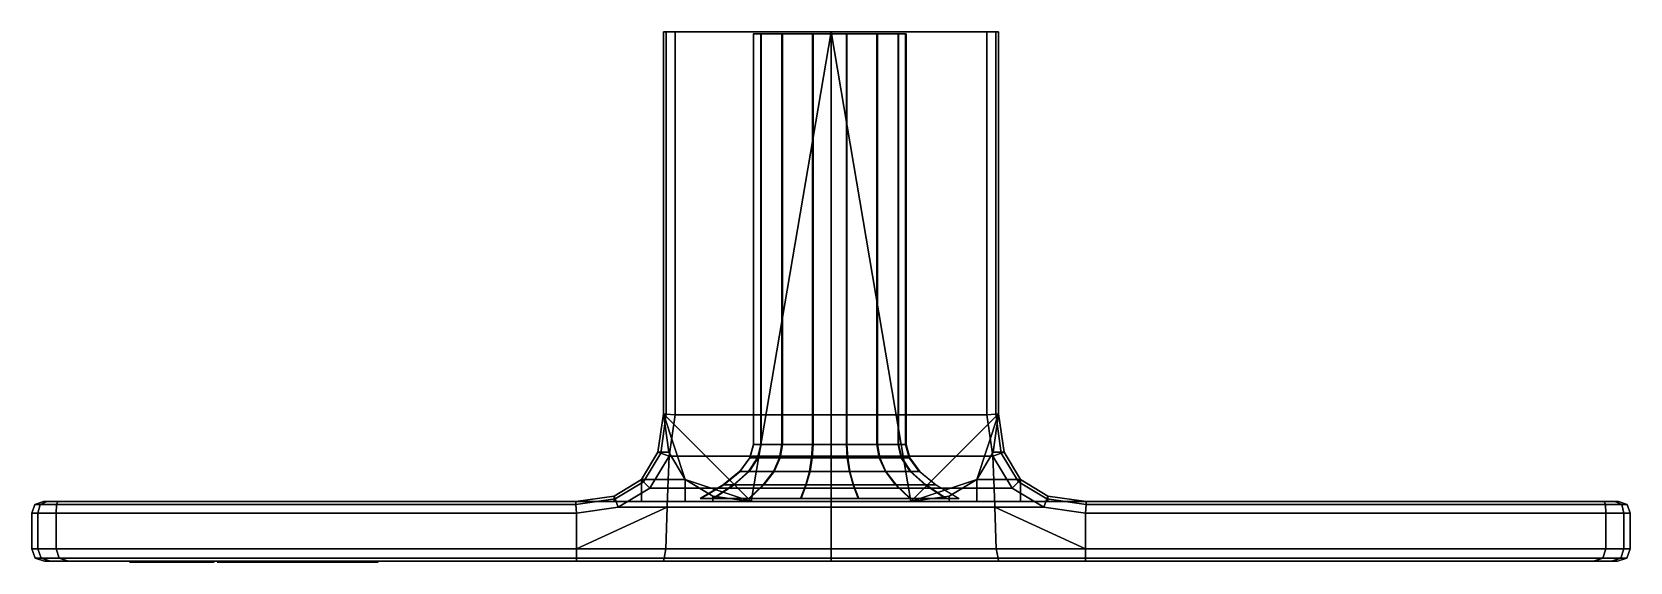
# Model space of a CAD drawing. Extents: x -37.5 to 37.8, y -25 to 0.
import ezdxf

# ---------------------------------------------------------------- set-up
doc = ezdxf.new("R2010")
doc.units = 0
for name, color, linetype in [('CRISTAL', 20, 'CONTINUOUS'), ('CRISTAL2', 121, 'CONTINUOUS'), ('CRISTAL3', 231, 'CONTINUOUS'), ('METAL', 150, 'CONTINUOUS')]:
    doc.layers.add(name, color=color, linetype=linetype)

msp = doc.modelspace()

# ---------------------------------------------------------------- meshes
at = {"layer": 'CRISTAL'}
mesh = msp.add_polyface(dxfattribs=at)
corners = [(-24.771, -24.987, -22.108), (-28.771, -24.987, -22.108), (-28.771, -24.987, -28.108), (-24.771, -24.987, -28.108)]
mesh.append_faces([[corners[k] for k in face] for face in [(0, 1, 2, 3)]])
at = {"layer": 'CRISTAL2'}
mesh = msp.add_polyface(dxfattribs=at)
corners = [(-28.914, -24.987, -29.79), (-32.914, -24.987, -29.79), (-32.914, -24.987, -35.79), (-28.914, -24.987, -35.79)]
mesh.append_faces([[corners[k] for k in face] for face in [(0, 1, 2, 3)]])
at = {"layer": 'CRISTAL3'}
mesh = msp.add_polyface(dxfattribs=at)
corners = [(-21.188, -24.987, -29.79), (-25.188, -24.987, -29.79), (-25.188, -24.987, -35.79), (-21.188, -24.987, -35.79)]
mesh.append_faces([[corners[k] for k in face] for face in [(0, 1, 2, 3)]])
at = {"layer": 'METAL'}
mesh = msp.add_polyface(dxfattribs=at)
corners = [(-7.761, -18.005, 34.149), (-7.761, -18.005, 36.266), (-7.761, 0, 36.266), (-7.761, 0, 34.149), (-8.019, -19.811, 34.149), (-7.761, -18.005, 34.149), (-7.503, -19.811, 34.149), (-6.729, -21.1, 34.149), (-8.793, -21.1, 34.149), (-8.019, -19.811, 34.149), (-8.793, -21.1, 34.149), (-8.793, -21.1, 36.266), (-8.019, -19.811, 36.266), (-7.761, -18.005, 34.149), (-8.019, -19.811, 34.149), (-8.019, -19.811, 36.266), (-7.761, -18.005, 36.266), (-7.624, 0, 36.676), (-7.761, 0, 36.266), (-7.761, -18.005, 36.266), (-7.624, -18.015, 36.676), (-7.888, -19.857, 36.676), (-7.493, -19.997, 36.813), (-7.214, -18.044, 36.813), (-7.624, -18.015, 36.676), (-8.693, -21.2, 36.676), (-8.394, -21.499, 36.813), (-7.493, -19.997, 36.813), (-7.888, -19.857, 36.676), (-7.214, 0, 36.813), (-7.624, 0, 36.676), (-7.624, -18.015, 36.676), (-7.214, -18.044, 36.813), (-8.019, -19.811, 36.266), (-7.888, -19.857, 36.676), (-7.624, -18.015, 36.676), (-7.761, -18.005, 36.266), (-8.793, -21.1, 36.266), (-8.693, -21.2, 36.676), (-7.888, -19.857, 36.676), (-8.019, -19.811, 36.266), (-3.634, -22.132, 34.149), (-5.44, -21.874, 34.149), (-7.761, 0, 34.149), (0.132, 0, 34.149), (0.132, -22.132, 34.149), (0.132, -19.997, 36.813), (0.132, -18.044, 36.813), (-7.214, -18.044, 36.813), (-7.493, -19.997, 36.813), (-7.214, 0, 36.813), (0.132, 0, 36.813), (-7.547, -21.499, 36.813), (0.132, -21.499, 36.813), (-8.394, -21.499, 36.813), (-7.761, -18.005, -34.836), (-7.761, 0, -34.836), (-7.761, 0, -36.953), (-7.761, -18.005, -36.953), (-8.019, -19.811, -34.836), (-7.503, -19.811, -34.836), (-7.761, -18.005, -34.836), (-8.793, -21.1, -34.836), (-6.729, -21.1, -34.836), (-8.793, -21.1, -34.836), (-8.793, -21.1, -36.953), (-10.082, -21.874, -36.953), (-10.082, -21.874, -34.836), (-8.019, -19.811, -34.836), (-8.019, -19.811, -36.953), (-8.793, -21.1, -36.953), (-8.793, -21.1, -34.836), (-7.761, -18.005, -34.836), (-7.761, -18.005, -36.953), (-8.019, -19.811, -36.953), (-8.019, -19.811, -34.836), (-7.624, 0, -37.363), (-7.624, -18.015, -37.363), (-7.761, -18.005, -36.953), (-7.761, 0, -36.953), (-7.888, -19.857, -37.363), (-7.624, -18.015, -37.363), (-7.214, -18.044, -37.5), (-7.493, -19.997, -37.5), (-8.693, -21.2, -37.363), (-7.888, -19.857, -37.363), (-7.493, -19.997, -37.5), (-8.394, -21.499, -37.5), (-7.214, 0, -37.5), (-7.214, -18.044, -37.5), (-7.624, -18.015, -37.363), (-7.624, 0, -37.363), (-8.019, -19.811, -36.953), (-7.761, -18.005, -36.953), (-7.624, -18.015, -37.363), (-7.888, -19.857, -37.363), (-8.793, -21.1, -36.953), (-8.019, -19.811, -36.953), (-7.888, -19.857, -37.363), (-8.693, -21.2, -37.363), (0.132, 0, -34.836), (-7.761, 0, -34.836), (-3.634, -22.132, -34.836), (0.132, -22.132, -34.836), (0.132, -19.997, -37.5), (-7.493, -19.997, -37.5), (-7.214, -18.044, -37.5), (0.132, -18.044, -37.5), (-7.214, 0, -37.5), (0.132, 0, -37.5), (0.132, -21.499, -37.5), (-7.547, -21.499, -37.5), (-8.394, -21.499, -37.5), (-7.761, 0, 34.149), (-7.761, 0, 36.266), (0.132, 0, 36.266), (0.132, 0, 34.149), (-7.624, 0, 36.676), (0.132, 0, 36.676), (-7.214, 0, 36.813), (0.132, 0, 36.813), (-7.214, 0, -37.5), (-7.624, 0, -37.363), (0.132, 0, -37.363), (0.132, 0, -37.5), (-7.761, 0, -36.953), (0.132, 0, -36.953), (-7.761, 0, -34.836), (0.132, 0, -34.836)]
mesh.append_faces([[corners[k] for k in face] for face in [(0, 1, 2, 3), (4, 5, 6, 6), (6, 7, 8, 4), (9, 10, 11, 12), (13, 14, 15, 16), (17, 18, 19, 20), (21, 22, 23, 24), (25, 26, 27, 28), (29, 30, 31, 32), (33, 34, 35, 36), (37, 38, 39, 40), (41, 42, 7, 5), (7, 6, 5, 5), (5, 43, 44, 41), (45, 41, 44, 44), (46, 47, 48, 49), (50, 48, 47, 51), (49, 52, 53, 46), (52, 49, 54, 54), (55, 56, 57, 58), (59, 60, 61, 61), (60, 59, 62, 63), (64, 65, 66, 67), (68, 69, 70, 71), (72, 73, 74, 75), (76, 77, 78, 79), (80, 81, 82, 83), (84, 85, 86, 87), (88, 89, 90, 91), (92, 93, 94, 95), (96, 97, 98, 99), (100, 101, 61, 102), (61, 60, 63, 102), (103, 100, 102, 102), (104, 105, 106, 107), (108, 109, 107, 106), (105, 104, 110, 111), (111, 112, 105, 105), (113, 114, 115, 116), (115, 114, 117, 118), (118, 117, 119, 120), (121, 122, 123, 124), (122, 125, 126, 123), (125, 127, 128, 126)]])
mesh = msp.add_polyface(dxfattribs=at)
corners = [(8.024, -18.005, 34.149), (8.024, 0, 34.149), (8.024, 0, 36.266), (8.024, -18.005, 36.266), (8.282, -19.811, 34.149), (7.767, -19.811, 34.149), (8.024, -18.005, 34.149), (9.056, -21.1, 34.149), (6.993, -21.1, 34.149), (8.282, -19.811, 34.149), (8.282, -19.811, 36.266), (9.056, -21.1, 36.266), (9.056, -21.1, 34.149), (8.024, -18.005, 34.149), (8.024, -18.005, 36.266), (8.282, -19.811, 36.266), (8.282, -19.811, 34.149), (7.888, 0, 36.676), (7.888, -18.015, 36.676), (8.024, -18.005, 36.266), (8.024, 0, 36.266), (8.151, -19.857, 36.676), (7.888, -18.015, 36.676), (7.478, -18.044, 36.813), (7.757, -19.997, 36.813), (8.957, -21.2, 36.676), (8.151, -19.857, 36.676), (7.757, -19.997, 36.813), (8.658, -21.499, 36.813), (7.478, 0, 36.813), (7.478, -18.044, 36.813), (7.888, -18.015, 36.676), (7.888, 0, 36.676), (8.282, -19.811, 36.266), (8.024, -18.005, 36.266), (7.888, -18.015, 36.676), (8.151, -19.857, 36.676), (9.056, -21.1, 36.266), (8.282, -19.811, 36.266), (8.151, -19.857, 36.676), (8.957, -21.2, 36.676), (0.132, 0, 34.149), (8.024, 0, 34.149), (3.897, -22.132, 34.149), (0.132, -22.132, 34.149), (0.132, -19.997, 36.813), (7.757, -19.997, 36.813), (7.478, -18.044, 36.813), (0.132, -18.044, 36.813), (7.478, 0, 36.813), (0.132, 0, 36.813), (0.132, -21.499, 36.813), (7.81, -21.499, 36.813), (8.658, -21.499, 36.813), (8.024, -18.005, -34.836), (8.024, -18.005, -36.953), (8.024, 0, -36.953), (8.024, 0, -34.836), (8.282, -19.811, -34.836), (8.024, -18.005, -34.836), (7.767, -19.811, -34.836), (6.993, -21.1, -34.836), (9.056, -21.1, -34.836), (9.056, -21.1, -34.836), (10.346, -21.874, -34.836), (10.346, -21.874, -36.953), (9.056, -21.1, -36.953), (8.282, -19.811, -34.836), (9.056, -21.1, -34.836), (9.056, -21.1, -36.953), (8.282, -19.811, -36.953), (8.024, -18.005, -34.836), (8.282, -19.811, -34.836), (8.282, -19.811, -36.953), (8.024, -18.005, -36.953), (7.888, 0, -37.363), (8.024, 0, -36.953), (8.024, -18.005, -36.953), (7.888, -18.015, -37.363), (8.151, -19.857, -37.363), (7.757, -19.997, -37.5), (7.478, -18.044, -37.5), (7.888, -18.015, -37.363), (8.957, -21.2, -37.363), (8.658, -21.499, -37.5), (7.757, -19.997, -37.5), (8.151, -19.857, -37.363), (7.478, 0, -37.5), (7.888, 0, -37.363), (7.888, -18.015, -37.363), (7.478, -18.044, -37.5), (8.282, -19.811, -36.953), (8.151, -19.857, -37.363), (7.888, -18.015, -37.363), (8.024, -18.005, -36.953), (9.056, -21.1, -36.953), (8.957, -21.2, -37.363), (8.151, -19.857, -37.363), (8.282, -19.811, -36.953), (3.897, -22.132, -34.836), (5.703, -21.874, -34.836), (8.024, 0, -34.836), (0.132, 0, -34.836), (0.132, -22.132, -34.836), (0.132, -19.997, -37.5), (0.132, -18.044, -37.5), (7.478, -18.044, -37.5), (7.757, -19.997, -37.5), (7.478, 0, -37.5), (0.132, 0, -37.5), (7.81, -21.499, -37.5), (0.132, -21.499, -37.5), (8.658, -21.499, -37.5), (0.132, 0, 34.149), (0.132, 0, 36.266), (8.024, 0, 36.266), (8.024, 0, 34.149), (0.132, 0, -36.953), (0.132, 0, -34.836), (8.024, 0, -34.836), (8.024, 0, -36.953), (7.888, 0, 36.676), (0.132, 0, 36.676), (7.478, 0, 36.813), (0.132, 0, 36.813), (7.888, 0, -37.363), (0.132, 0, -37.363), (7.478, 0, -37.5), (0.132, 0, -37.5)]
mesh.append_faces([[corners[k] for k in face] for face in [(0, 1, 2, 3), (4, 5, 6, 6), (5, 4, 7, 8), (9, 10, 11, 12), (13, 14, 15, 16), (17, 18, 19, 20), (21, 22, 23, 24), (25, 26, 27, 28), (29, 30, 31, 32), (33, 34, 35, 36), (37, 38, 39, 40), (41, 42, 6, 43), (6, 5, 8, 43), (44, 41, 43, 43), (45, 46, 47, 48), (49, 50, 48, 47), (46, 45, 51, 52), (52, 53, 46, 46), (54, 55, 56, 57), (58, 59, 60, 60), (60, 61, 62, 58), (63, 64, 65, 66), (67, 68, 69, 70), (71, 72, 73, 74), (75, 76, 77, 78), (79, 80, 81, 82), (83, 84, 85, 86), (87, 88, 89, 90), (91, 92, 93, 94), (95, 96, 97, 98), (99, 100, 61, 59), (61, 60, 59, 59), (59, 101, 102, 99), (103, 99, 102, 102), (104, 105, 106, 107), (108, 106, 105, 109), (107, 110, 111, 104), (110, 107, 112, 112), (113, 114, 115, 116), (117, 118, 119, 120), (121, 115, 114, 122), (123, 121, 122, 124), (125, 126, 117, 120), (127, 128, 126, 125)]])
mesh = msp.add_polyface(dxfattribs=at)
corners = [(-6.033, -21.991, -34.717), (-5.43, -21.991, -32.076), (-4.949, -21.354, -34.717), (-4.454, -21.354, -32.546), (-4.171, -20.716, -34.717), (-3.753, -20.716, -32.883), (-3.741, -21.991, -29.957), (-3.699, -20.079, -34.717), (-3.533, -19.441, -34.717), (-3.533, -0.092, -34.717), (-3.533, -0.092, -34.717), (-3.327, -20.079, -33.088), (-3.178, -0.092, -33.16), (-3.178, -0.092, -33.16), (-3.178, -19.441, -33.16), (-3.065, -21.354, -30.804), (-2.58, -20.716, -31.413), (-2.286, -20.079, -31.782), (-2.182, -19.441, -31.912), (-2.182, -0.092, -31.912), (-2.182, -0.092, -31.912), (-1.299, -21.991, -28.781), (-1.058, -21.354, -29.838), (-0.885, -20.716, -30.597), (-0.78, -20.079, -31.057), (-0.743, -19.441, -31.219), (-0.743, -0.092, -31.219), (-0.743, -0.092, -31.219), (0.854, -19.441, -31.219), (0.854, -0.092, -31.219), (0.854, -0.092, -31.219), (0.891, -20.079, -31.057), (0.996, -20.716, -30.597), (1.169, -21.354, -29.838), (1.41, -21.991, -28.781), (2.293, -19.441, -31.912), (2.293, -0.092, -31.912), (2.293, -0.092, -31.912), (2.396, -20.079, -31.782), (2.691, -20.716, -31.413), (3.176, -21.354, -30.804), (3.289, -19.441, -33.16), (3.289, -0.092, -33.16), (3.289, -0.092, -33.16), (3.438, -20.079, -33.088), (3.644, -19.441, -34.717), (3.644, -0.092, -34.717), (3.644, -0.092, -34.717), (3.81, -20.079, -34.717), (3.852, -21.991, -29.957), (3.864, -20.716, -32.883), (4.282, -20.716, -34.717), (4.564, -21.354, -32.546), (5.06, -21.354, -34.717), (5.541, -21.991, -32.076), (6.144, -21.991, -34.717)]
mesh.append_faces([[corners[k] for k in face] for face in [(12, 9, 8, 14), (19, 12, 14, 18), (26, 19, 18, 25), (30, 26, 25, 28), (37, 30, 28, 35), (43, 37, 35, 41), (47, 43, 41, 45), (2, 0, 1, 3), (3, 1, 6, 15), (15, 6, 21, 22), (22, 21, 34, 33), (33, 34, 49, 40), (40, 49, 54, 52), (52, 54, 55, 53), (4, 2, 3, 5), (7, 4, 5, 11), (8, 7, 11, 14), (5, 3, 15, 16), (11, 5, 16, 17), (14, 11, 17, 18), (16, 15, 22, 23), (17, 16, 23, 24), (18, 17, 24, 25), (23, 22, 33, 32), (24, 23, 32, 31), (25, 24, 31, 28), (32, 33, 40, 39), (31, 32, 39, 38), (28, 31, 38, 35), (39, 40, 52, 50), (38, 39, 50, 44), (35, 38, 44, 41), (50, 52, 53, 51), (44, 50, 51, 48), (41, 44, 48, 45), (46, 10, 13, 42), (42, 13, 20, 36), (36, 20, 27, 29)]])
mesh = msp.add_polyface(dxfattribs=at)
corners = [(6.172, -21.991, 34.143), (5.569, -21.991, 31.502), (5.088, -21.354, 34.143), (4.593, -21.354, 31.972), (4.31, -20.716, 34.143), (3.892, -20.716, 32.309), (3.88, -21.991, 29.383), (3.838, -20.079, 34.143), (3.672, -19.441, 34.143), (3.672, -0.092, 34.143), (3.672, -0.092, 34.143), (3.467, -20.079, 32.514), (3.317, -0.092, 32.586), (3.317, -0.092, 32.586), (3.317, -19.441, 32.586), (3.204, -21.354, 30.231), (2.719, -20.716, 30.839), (2.425, -20.079, 31.208), (2.321, -19.441, 31.338), (2.321, -0.092, 31.338), (2.321, -0.092, 31.338), (1.439, -21.991, 28.207), (1.197, -21.354, 29.264), (1.024, -20.716, 30.023), (0.919, -20.079, 30.483), (0.882, -19.441, 30.645), (0.882, -0.092, 30.645), (0.882, -0.092, 30.645), (-0.715, -19.441, 30.645), (-0.715, -0.092, 30.645), (-0.715, -0.092, 30.645), (-0.752, -20.079, 30.483), (-0.857, -20.716, 30.023), (-1.03, -21.354, 29.264), (-1.271, -21.991, 28.207), (-2.154, -19.441, 31.338), (-2.154, -0.092, 31.338), (-2.154, -0.092, 31.338), (-2.257, -20.079, 31.208), (-2.552, -20.716, 30.839), (-3.037, -21.354, 30.231), (-3.15, -19.441, 32.586), (-3.15, -0.092, 32.586), (-3.15, -0.092, 32.586), (-3.299, -20.079, 32.514), (-3.505, -19.441, 34.143), (-3.505, -0.092, 34.143), (-3.505, -0.092, 34.143), (-3.671, -20.079, 34.143), (-3.712, -21.991, 29.383), (-3.724, -20.716, 32.309), (-4.143, -20.716, 34.143), (-4.425, -21.354, 31.972), (-4.921, -21.354, 34.143), (-5.402, -21.991, 31.502), (-6.005, -21.991, 34.143)]
mesh.append_faces([[corners[k] for k in face] for face in [(12, 9, 8, 14), (19, 12, 14, 18), (26, 19, 18, 25), (30, 26, 25, 28), (37, 30, 28, 35), (43, 37, 35, 41), (47, 43, 41, 45), (2, 0, 1, 3), (3, 1, 6, 15), (15, 6, 21, 22), (22, 21, 34, 33), (33, 34, 49, 40), (40, 49, 54, 52), (52, 54, 55, 53), (4, 2, 3, 5), (7, 4, 5, 11), (8, 7, 11, 14), (5, 3, 15, 16), (11, 5, 16, 17), (14, 11, 17, 18), (16, 15, 22, 23), (17, 16, 23, 24), (18, 17, 24, 25), (23, 22, 33, 32), (24, 23, 32, 31), (25, 24, 31, 28), (32, 33, 40, 39), (31, 32, 39, 38), (28, 31, 38, 35), (39, 40, 52, 50), (38, 39, 50, 44), (35, 38, 44, 41), (50, 52, 53, 51), (44, 50, 51, 48), (41, 44, 48, 45), (46, 10, 13, 42), (42, 13, 20, 36), (36, 20, 27, 29)]])
mesh = msp.add_polyface(dxfattribs=at)
corners = [(-11.888, -22.132, 34.149), (-10.082, -22.132, 33.891), (-8.793, -22.132, 33.118), (-7.761, -22.132, -0.344), (-7.503, -22.132, 31.828), (-8.793, -22.132, 33.118), (-8.793, -21.1, 34.149), (-6.729, -21.1, 34.149), (-6.729, -22.132, 33.118), (-5.44, -21.874, 34.149), (-3.634, -22.132, 34.149), (-5.44, -22.132, 33.891), (-5.44, -22.132, 33.891), (-6.729, -22.132, 33.118), (-6.729, -21.1, 34.149), (-5.44, -21.874, 34.149), (-6.729, -22.132, 33.118), (-10.082, -21.874, 34.149), (-8.793, -21.1, 34.149), (-8.793, -22.132, 33.118), (-10.082, -22.132, 33.891), (-8.793, -21.1, 34.149), (-10.082, -21.874, 34.149), (-10.082, -21.874, 36.266), (-8.793, -21.1, 36.266), (0.132, -24.95, 35.086), (0.132, -24.95, 35.938), (-7.761, -24.95, 35.938), (-7.761, -24.95, 35.086), (-7.65, -24.37, 36.813), (-7.733, -24.805, 36.665), (0.132, -24.804, 36.665), (0.132, -24.365, 36.813), (-7.761, -24.95, 36.223), (0.132, -24.95, 36.223), (0.132, -24.804, 36.665), (-7.733, -24.805, 36.665), (-10.036, -22.006, 36.676), (-9.896, -22.4, 36.813), (-8.394, -21.499, 36.813), (-8.693, -21.2, 36.676), (-10.082, -21.874, 36.266), (-10.036, -22.006, 36.676), (-8.693, -21.2, 36.676), (-8.793, -21.1, 36.266), (-7.761, -24.95, 34.149), (-7.761, -24.95, -0.344), (0.132, -24.95, -0.344), (0.132, -24.95, 34.149), (-3.634, -22.132, 34.149), (-5.44, -22.132, 33.891), (0.132, -22.132, 34.149), (0.132, -22.132, -0.344), (-7.761, -24.95, 36.223), (0.132, -24.95, 36.223), (0.132, -24.365, 36.813), (0.132, -22.4, 36.813), (-7.579, -22.4, 36.813), (-7.65, -24.37, 36.813), (0.132, -21.499, 36.813), (-7.547, -21.499, 36.813), (-8.394, -21.499, 36.813), (-9.896, -22.4, 36.813), (-7.503, -22.132, -32.515), (-8.793, -22.132, -33.805), (-11.888, -22.132, -34.836), (-8.793, -22.132, -33.805), (-6.729, -22.132, -33.805), (-6.729, -21.1, -34.836), (-8.793, -21.1, -34.836), (-5.44, -21.874, -34.836), (-5.44, -22.132, -34.578), (-3.634, -22.132, -34.836), (-5.44, -22.132, -34.578), (-5.44, -21.874, -34.836), (-6.729, -21.1, -34.836), (-6.729, -22.132, -33.805), (-6.729, -22.132, -33.805), (-10.082, -21.874, -34.836), (-10.082, -22.132, -34.578), (-8.793, -22.132, -33.805), (-8.793, -21.1, -34.836), (0.132, -24.95, -35.773), (-7.761, -24.95, -35.773), (-7.761, -24.95, -36.625), (0.132, -24.95, -36.625), (-7.65, -24.37, -37.5), (0.132, -24.365, -37.5), (0.132, -24.804, -37.352), (-7.733, -24.805, -37.352), (-7.761, -24.95, -36.91), (-7.733, -24.805, -37.352), (0.132, -24.804, -37.352), (0.132, -24.95, -36.91), (-10.036, -22.006, -37.363), (-8.693, -21.2, -37.363), (-8.394, -21.499, -37.5), (-9.896, -22.4, -37.5), (-10.082, -21.874, -36.953), (-8.793, -21.1, -36.953), (-8.693, -21.2, -37.363), (-10.036, -22.006, -37.363), (-7.761, -24.95, -34.836), (0.132, -24.95, -34.836), (-6.729, -21.1, -34.836), (-5.44, -21.874, -34.836), (-3.634, -22.132, -34.836), (0.132, -22.132, -34.836), (-3.634, -22.132, -34.836), (-5.44, -22.132, -34.578), (-7.761, -24.95, -36.91), (0.132, -24.95, -36.91), (0.132, -24.365, -37.5), (-7.65, -24.37, -37.5), (-7.579, -22.4, -37.5), (0.132, -22.4, -37.5), (0.132, -21.499, -37.5), (-7.547, -21.499, -37.5), (-11.859, -24.365, -37.5), (-9.896, -22.4, -37.5), (-8.394, -21.499, -37.5)]
mesh.append_faces([[corners[k] for k in face] for face in [(0, 1, 2, 3), (2, 4, 3, 3), (5, 6, 7, 8), (9, 10, 11, 11), (12, 13, 14, 15), (16, 4, 2, 2), (17, 18, 19, 20), (21, 22, 23, 24), (25, 26, 27, 28), (29, 30, 31, 32), (33, 34, 35, 36), (37, 38, 39, 40), (41, 42, 43, 44), (45, 46, 47, 48), (3, 4, 16, 49), (16, 50, 49, 49), (49, 51, 52, 3), (48, 25, 28, 45), (53, 27, 26, 54), (55, 56, 57, 58), (59, 60, 57, 56), (57, 60, 61, 62), (3, 63, 64, 65), (66, 67, 68, 69), (70, 71, 72, 72), (73, 74, 75, 76), (77, 64, 63, 63), (78, 79, 80, 81), (82, 83, 84, 85), (86, 87, 88, 89), (90, 91, 92, 93), (94, 95, 96, 97), (98, 99, 100, 101), (102, 103, 47, 46), (104, 105, 106, 106), (52, 107, 108, 3), (108, 109, 77, 3), (3, 77, 63, 63), (103, 102, 83, 82), (110, 111, 85, 84), (112, 113, 114, 115), (116, 115, 114, 117), (113, 118, 114, 114), (114, 119, 120, 117)]])
mesh = msp.add_polyface(dxfattribs=at)
corners = [(8.024, -22.132, -0.344), (7.767, -22.132, 31.828), (9.056, -22.132, 33.118), (12.151, -22.132, 34.149), (9.056, -22.132, 33.118), (6.993, -22.132, 33.118), (6.993, -21.1, 34.149), (9.056, -21.1, 34.149), (5.703, -21.874, 34.149), (5.703, -22.132, 33.891), (3.897, -22.132, 34.149), (5.703, -22.132, 33.891), (5.703, -21.874, 34.149), (6.993, -21.1, 34.149), (6.993, -22.132, 33.118), (6.993, -22.132, 33.118), (10.346, -21.874, 34.149), (10.346, -22.132, 33.891), (9.056, -22.132, 33.118), (9.056, -21.1, 34.149), (9.056, -21.1, 34.149), (9.056, -21.1, 36.266), (10.346, -21.874, 36.266), (10.346, -21.874, 34.149), (0.132, -24.95, 35.086), (8.024, -24.95, 35.086), (8.024, -24.95, 35.938), (0.132, -24.95, 35.938), (7.913, -24.37, 36.813), (0.132, -24.365, 36.813), (0.132, -24.804, 36.665), (7.997, -24.805, 36.665), (8.024, -24.95, 36.223), (7.997, -24.805, 36.665), (0.132, -24.804, 36.665), (0.132, -24.95, 36.223), (10.299, -22.006, 36.676), (8.957, -21.2, 36.676), (8.658, -21.499, 36.813), (10.159, -22.4, 36.813), (10.346, -21.874, 36.266), (9.056, -21.1, 36.266), (8.957, -21.2, 36.676), (10.299, -22.006, 36.676), (8.024, -24.95, 34.149), (0.132, -24.95, 34.149), (0.132, -24.95, -0.344), (8.024, -24.95, -0.344), (6.993, -21.1, 34.149), (5.703, -21.874, 34.149), (3.897, -22.132, 34.149), (0.132, -22.132, -0.344), (0.132, -22.132, 34.149), (3.897, -22.132, 34.149), (5.703, -22.132, 33.891), (8.024, -24.95, 36.223), (0.132, -24.95, 36.223), (0.132, -24.365, 36.813), (7.913, -24.37, 36.813), (7.843, -22.4, 36.813), (0.132, -22.4, 36.813), (0.132, -21.499, 36.813), (7.81, -21.499, 36.813), (12.123, -24.365, 36.813), (10.159, -22.4, 36.813), (8.658, -21.499, 36.813), (12.151, -22.132, -34.836), (10.346, -22.132, -34.578), (9.056, -22.132, -33.805), (7.767, -22.132, -32.515), (9.056, -22.132, -33.805), (9.056, -21.1, -34.836), (6.993, -21.1, -34.836), (6.993, -22.132, -33.805), (5.703, -21.874, -34.836), (3.897, -22.132, -34.836), (5.703, -22.132, -34.578), (5.703, -22.132, -34.578), (6.993, -22.132, -33.805), (6.993, -21.1, -34.836), (5.703, -21.874, -34.836), (6.993, -22.132, -33.805), (10.346, -21.874, -34.836), (9.056, -21.1, -34.836), (9.056, -22.132, -33.805), (10.346, -22.132, -34.578), (0.132, -24.95, -35.773), (0.132, -24.95, -36.625), (8.024, -24.95, -36.625), (8.024, -24.95, -35.773), (7.913, -24.37, -37.5), (7.997, -24.805, -37.352), (0.132, -24.804, -37.352), (0.132, -24.365, -37.5), (8.024, -24.95, -36.91), (0.132, -24.95, -36.91), (0.132, -24.804, -37.352), (7.997, -24.805, -37.352), (10.299, -22.006, -37.363), (10.159, -22.4, -37.5), (8.658, -21.499, -37.5), (8.957, -21.2, -37.363), (10.346, -21.874, -36.953), (10.299, -22.006, -37.363), (8.957, -21.2, -37.363), (9.056, -21.1, -36.953), (8.024, -24.95, -34.836), (0.132, -24.95, -34.836), (3.897, -22.132, -34.836), (5.703, -22.132, -34.578), (0.132, -22.132, -34.836), (8.024, -24.95, -36.91), (0.132, -24.95, -36.91), (0.132, -24.365, -37.5), (0.132, -22.4, -37.5), (7.843, -22.4, -37.5), (7.913, -24.37, -37.5), (0.132, -21.499, -37.5), (7.81, -21.499, -37.5), (8.658, -21.499, -37.5), (10.159, -22.4, -37.5)]
mesh.append_faces([[corners[k] for k in face] for face in [(0, 1, 2, 3), (4, 5, 6, 7), (8, 9, 10, 10), (11, 12, 13, 14), (15, 2, 1, 1), (16, 17, 18, 19), (20, 21, 22, 23), (24, 25, 26, 27), (28, 29, 30, 31), (32, 33, 34, 35), (36, 37, 38, 39), (40, 41, 42, 43), (44, 45, 46, 47), (48, 49, 50, 50), (51, 52, 53, 0), (53, 54, 15, 0), (0, 15, 1, 1), (45, 44, 25, 24), (55, 56, 27, 26), (57, 58, 59, 60), (61, 60, 59, 62), (58, 63, 59, 59), (59, 64, 65, 62), (66, 67, 68, 0), (68, 69, 0, 0), (70, 71, 72, 73), (74, 75, 76, 76), (77, 78, 79, 80), (81, 69, 68, 68), (82, 83, 84, 85), (86, 87, 88, 89), (90, 91, 92, 93), (94, 95, 96, 97), (98, 99, 100, 101), (102, 103, 104, 105), (106, 47, 46, 107), (0, 69, 81, 108), (81, 109, 108, 108), (108, 110, 51, 0), (107, 86, 89, 106), (111, 88, 87, 112), (113, 114, 115, 116), (117, 118, 115, 114), (115, 118, 119, 120)]])
mesh = msp.add_polyface(dxfattribs=at)
corners = [(-36.953, -22.132, 34.149), (-36.953, -22.132, 35.587), (-36.784, -22.132, 36.096), (-36.274, -22.132, 36.266), (-37.5, -22.679, 34.149), (-37.5, -24.36, 34.149), (-37.5, -24.36, 35.676), (-37.5, -22.679, 35.676), (-37.352, -24.802, 34.149), (-36.91, -24.95, 34.149), (-36.91, -24.95, 35.086), (-37.352, -24.802, 35.528), (-37.352, -24.802, 34.149), (-37.352, -24.802, -0.344), (-36.91, -24.95, -0.344), (-36.91, -24.95, 34.149), (-37.5, -24.36, 34.149), (-37.352, -24.802, 34.149), (-37.352, -24.802, 35.528), (-37.5, -24.36, 35.676), (-37.5, -24.36, -0.344), (-37.352, -24.802, -0.344), (-37.352, -24.802, 34.149), (-37.216, -24.36, 36.529), (-36.363, -24.361, 36.813), (-36.363, -22.679, 36.813), (-37.216, -22.679, 36.529), (-37.068, -24.802, 36.381), (-37.352, -24.802, 35.528), (-36.91, -24.95, 35.086), (-36.625, -24.95, 35.938), (-37.216, -24.36, 36.529), (-37.5, -24.36, 35.676), (-37.352, -24.802, 35.528), (-37.068, -24.802, 36.381), (-36.216, -24.803, 36.665), (-37.068, -24.802, 36.381), (-36.625, -24.95, 35.938), (-35.773, -24.95, 36.223), (-36.363, -24.361, 36.813), (-37.216, -24.36, 36.529), (-37.068, -24.802, 36.381), (-36.216, -24.803, 36.665), (-37.363, -22.269, 35.654), (-36.953, -22.132, 35.587), (-36.953, -22.132, 34.149), (-37.363, -22.269, 34.149), (-37.108, -22.269, 36.421), (-37.216, -22.679, 36.529), (-36.363, -22.679, 36.813), (-36.341, -22.269, 36.676), (-37.363, -22.269, 35.654), (-37.5, -22.679, 35.676), (-37.216, -22.679, 36.529), (-37.108, -22.269, 36.421), (-37.5, -22.679, 35.676), (-37.363, -22.269, 35.654), (-37.363, -22.269, 34.149), (-37.5, -22.679, 34.149), (-36.784, -22.132, 36.096), (-37.108, -22.269, 36.421), (-36.341, -22.269, 36.676), (-36.274, -22.132, 36.266), (-36.953, -22.132, 35.587), (-37.363, -22.269, 35.654), (-37.108, -22.269, 36.421), (-36.784, -22.132, 36.096), (-37.5, -22.679, -0.344), (-37.5, -24.36, -0.344), (-37.363, -22.269, 34.149), (-36.953, -22.132, 34.149), (-36.953, -22.132, -0.344), (-37.363, -22.269, -0.344), (-37.363, -22.269, 34.149), (-37.363, -22.269, -0.344), (-37.5, -22.679, -0.344), (-36.91, -24.95, -0.344), (-11.868, -24.95, -0.344), (-11.868, -24.95, 34.149), (-36.91, -24.95, 34.149), (-11.868, -24.95, 35.086), (-36.91, -24.95, 35.086), (-36.953, -22.132, -34.836), (-36.274, -22.132, -36.953), (-36.784, -22.132, -36.783), (-36.953, -22.132, -36.274), (-37.5, -22.679, -34.836), (-37.5, -22.679, -36.363), (-37.5, -24.36, -36.363), (-37.5, -24.36, -34.836), (-37.352, -24.802, -34.836), (-37.352, -24.802, -36.216), (-36.91, -24.95, -35.773), (-36.91, -24.95, -34.836), (-37.352, -24.802, -34.836), (-36.91, -24.95, -34.836), (-37.5, -24.36, -34.836), (-37.5, -24.36, -36.363), (-37.352, -24.802, -36.216), (-37.352, -24.802, -34.836), (-37.352, -24.802, -34.836), (-37.216, -24.36, -37.216), (-37.216, -22.679, -37.216), (-36.363, -22.679, -37.5), (-36.363, -24.361, -37.5), (-37.068, -24.802, -37.068), (-36.625, -24.95, -36.625), (-36.91, -24.95, -35.773), (-37.352, -24.802, -36.216), (-37.216, -24.36, -37.216), (-37.068, -24.802, -37.068), (-37.352, -24.802, -36.216), (-37.5, -24.36, -36.363), (-36.216, -24.803, -37.352), (-35.773, -24.95, -36.91), (-36.625, -24.95, -36.625), (-37.068, -24.802, -37.068), (-36.363, -24.361, -37.5), (-36.216, -24.803, -37.352), (-37.068, -24.802, -37.068), (-37.216, -24.36, -37.216), (-37.363, -22.269, -36.341), (-37.363, -22.269, -34.836), (-36.953, -22.132, -34.836), (-36.953, -22.132, -36.274), (-37.108, -22.269, -37.108), (-36.341, -22.269, -37.363), (-36.363, -22.679, -37.5), (-37.216, -22.679, -37.216), (-37.363, -22.269, -36.341), (-37.108, -22.269, -37.108), (-37.216, -22.679, -37.216), (-37.5, -22.679, -36.363), (-37.5, -22.679, -36.363), (-37.5, -22.679, -34.836), (-37.363, -22.269, -34.836), (-37.363, -22.269, -36.341), (-36.784, -22.132, -36.783), (-36.274, -22.132, -36.953), (-36.341, -22.269, -37.363), (-37.108, -22.269, -37.108), (-36.953, -22.132, -36.274), (-36.784, -22.132, -36.783), (-37.108, -22.269, -37.108), (-37.363, -22.269, -36.341), (-37.363, -22.269, -34.836), (-37.363, -22.269, -0.344), (-36.953, -22.132, -0.344), (-36.953, -22.132, -34.836), (-37.363, -22.269, -34.836)]
mesh.append_faces([[corners[k] for k in face] for face in [(0, 1, 2, 3), (4, 5, 6, 7), (8, 9, 10, 11), (12, 13, 14, 15), (16, 17, 18, 19), (16, 20, 21, 22), (23, 24, 25, 26), (27, 28, 29, 30), (31, 32, 33, 34), (6, 23, 26, 7), (35, 36, 37, 38), (39, 40, 41, 42), (43, 44, 45, 46), (47, 48, 49, 50), (51, 52, 53, 54), (55, 56, 57, 58), (59, 60, 61, 62), (63, 64, 65, 66), (5, 4, 67, 68), (69, 70, 71, 72), (58, 73, 74, 75), (76, 77, 78, 79), (79, 78, 80, 81), (82, 83, 84, 85), (86, 87, 88, 89), (90, 91, 92, 93), (94, 95, 14, 13), (96, 97, 98, 99), (96, 100, 21, 20), (101, 102, 103, 104), (105, 106, 107, 108), (109, 110, 111, 112), (88, 87, 102, 101), (113, 114, 115, 116), (117, 118, 119, 120), (121, 122, 123, 124), (125, 126, 127, 128), (129, 130, 131, 132), (133, 134, 135, 136), (137, 138, 139, 140), (141, 142, 143, 144), (89, 68, 67, 86), (145, 146, 147, 148), (134, 75, 74, 149)]])
mesh = msp.add_polyface(dxfattribs=at)
corners = [(-11.888, -22.132, 34.149), (-7.761, -22.132, -0.344), (-36.953, -22.132, -0.344), (-36.953, -22.132, 34.149), (-36.625, -24.95, 35.938), (-36.91, -24.95, 35.086), (-11.868, -24.95, 35.086), (-11.864, -24.95, 35.938), (-36.274, -22.132, 36.266), (-11.888, -22.132, 36.266), (-10.082, -21.874, 34.149), (-11.888, -22.132, 34.149), (-11.888, -22.132, 36.266), (-10.082, -21.874, 36.266), (-10.082, -22.132, 33.891), (-11.888, -22.132, 34.149), (-10.082, -21.874, 34.149), (-11.853, -24.95, 36.223), (-7.761, -24.95, 36.223), (-7.733, -24.805, 36.665), (-11.858, -24.804, 36.665), (-7.733, -24.805, 36.665), (-7.65, -24.37, 36.813), (-11.859, -24.365, 36.813), (-11.858, -24.804, 36.665), (-11.878, -22.269, 36.676), (-11.888, -22.132, 36.266), (-36.274, -22.132, 36.266), (-36.341, -22.269, 36.676), (-11.878, -22.269, 36.676), (-11.849, -22.679, 36.813), (-9.896, -22.4, 36.813), (-10.036, -22.006, 36.676), (-11.849, -22.679, 36.813), (-11.878, -22.269, 36.676), (-36.341, -22.269, 36.676), (-36.363, -22.679, 36.813), (-11.888, -22.132, 36.266), (-11.878, -22.269, 36.676), (-10.036, -22.006, 36.676), (-10.082, -21.874, 36.266), (-11.868, -24.95, -0.344), (-7.761, -24.95, -0.344), (-7.761, -24.95, 34.149), (-11.868, -24.95, 34.149), (-7.761, -24.95, 35.086), (-35.773, -24.95, 36.223), (-11.853, -24.95, 36.223), (-9.896, -22.4, 36.813), (-11.849, -22.679, 36.813), (-11.859, -24.365, 36.813), (-7.579, -22.4, 36.813), (-7.65, -24.37, 36.813), (-7.761, -24.95, 35.938), (-35.773, -24.95, 36.223), (-11.853, -24.95, 36.223), (-11.858, -24.804, 36.665), (-36.216, -24.803, 36.665), (-36.216, -24.803, 36.665), (-11.858, -24.804, 36.665), (-11.859, -24.365, 36.813), (-36.363, -24.361, 36.813), (-7.761, -24.95, 36.223), (-36.363, -22.679, 36.813), (-36.363, -24.361, 36.813), (-8.793, -22.132, -33.805), (-10.082, -22.132, -34.578), (-11.888, -22.132, -34.836), (-36.953, -22.132, -34.836), (-36.625, -24.95, -36.625), (-11.864, -24.95, -36.625), (-11.868, -24.95, -35.773), (-36.91, -24.95, -35.773), (-11.888, -22.132, -36.953), (-36.274, -22.132, -36.953), (-10.082, -21.874, -34.836), (-10.082, -21.874, -36.953), (-11.888, -22.132, -36.953), (-11.888, -22.132, -34.836), (-10.082, -22.132, -34.578), (-10.082, -21.874, -34.836), (-11.888, -22.132, -34.836), (-11.853, -24.95, -36.91), (-11.858, -24.804, -37.352), (-7.733, -24.805, -37.352), (-7.761, -24.95, -36.91), (-7.733, -24.805, -37.352), (-11.858, -24.804, -37.352), (-11.859, -24.365, -37.5), (-7.65, -24.37, -37.5), (-11.878, -22.269, -37.363), (-36.341, -22.269, -37.363), (-36.274, -22.132, -36.953), (-11.888, -22.132, -36.953), (-11.878, -22.269, -37.363), (-10.036, -22.006, -37.363), (-9.896, -22.4, -37.5), (-11.849, -22.679, -37.5), (-11.849, -22.679, -37.5), (-36.363, -22.679, -37.5), (-36.341, -22.269, -37.363), (-11.878, -22.269, -37.363), (-11.888, -22.132, -36.953), (-10.082, -21.874, -36.953), (-10.036, -22.006, -37.363), (-11.878, -22.269, -37.363), (-11.868, -24.95, -34.836), (-7.761, -24.95, -34.836), (-7.761, -24.95, -35.773), (-35.773, -24.95, -36.91), (-11.853, -24.95, -36.91), (-11.859, -24.365, -37.5), (-11.849, -22.679, -37.5), (-9.896, -22.4, -37.5), (-7.579, -22.4, -37.5), (-7.761, -24.95, -36.625), (-35.773, -24.95, -36.91), (-36.216, -24.803, -37.352), (-11.858, -24.804, -37.352), (-11.853, -24.95, -36.91), (-36.216, -24.803, -37.352), (-36.363, -24.361, -37.5), (-11.859, -24.365, -37.5), (-11.858, -24.804, -37.352), (-36.91, -24.95, -0.344), (-36.91, -24.95, -34.836), (-7.761, -24.95, -36.91), (-36.363, -24.361, -37.5), (-36.363, -22.679, -37.5)]
mesh.append_faces([[corners[k] for k in face] for face in [(0, 1, 2, 3), (4, 5, 6, 7), (8, 9, 0, 3), (10, 11, 12, 13), (14, 15, 16, 16), (17, 18, 19, 20), (21, 22, 23, 24), (25, 26, 27, 28), (29, 30, 31, 32), (33, 34, 35, 36), (37, 38, 39, 40), (41, 42, 43, 44), (43, 45, 6, 44), (46, 4, 7, 47), (48, 49, 50, 51), (52, 51, 50, 50), (7, 6, 45, 53), (54, 55, 56, 57), (58, 59, 60, 61), (47, 7, 53, 62), (50, 49, 63, 64), (65, 66, 67, 67), (2, 1, 67, 68), (69, 70, 71, 72), (67, 73, 74, 68), (75, 76, 77, 78), (79, 80, 81, 81), (82, 83, 84, 85), (86, 87, 88, 89), (90, 91, 92, 93), (94, 95, 96, 97), (98, 99, 100, 101), (102, 103, 104, 105), (41, 106, 107, 42), (107, 106, 71, 108), (109, 110, 70, 69), (111, 112, 113, 114), (70, 115, 108, 71), (116, 117, 118, 119), (120, 121, 122, 123), (124, 125, 106, 41), (125, 72, 71, 106), (110, 126, 115, 70), (111, 127, 128, 112)]])
mesh = msp.add_polyface(dxfattribs=at)
corners = [(9.056, -22.132, 33.118), (10.346, -22.132, 33.891), (12.151, -22.132, 34.149), (37.217, -22.132, -0.344), (8.024, -22.132, -0.344), (37.217, -22.132, 34.149), (36.889, -24.95, 35.938), (12.128, -24.95, 35.938), (12.131, -24.95, 35.086), (37.173, -24.95, 35.086), (12.151, -22.132, 36.266), (36.538, -22.132, 36.266), (10.346, -21.874, 34.149), (10.346, -21.874, 36.266), (12.151, -22.132, 36.266), (12.151, -22.132, 34.149), (10.346, -22.132, 33.891), (10.346, -21.874, 34.149), (12.151, -22.132, 34.149), (12.116, -24.95, 36.223), (12.122, -24.804, 36.665), (7.997, -24.805, 36.665), (8.024, -24.95, 36.223), (7.997, -24.805, 36.665), (12.122, -24.804, 36.665), (12.123, -24.365, 36.813), (7.913, -24.37, 36.813), (12.142, -22.269, 36.676), (36.604, -22.269, 36.676), (36.538, -22.132, 36.266), (12.151, -22.132, 36.266), (12.142, -22.269, 36.676), (10.299, -22.006, 36.676), (10.159, -22.4, 36.813), (12.113, -22.679, 36.813), (12.113, -22.679, 36.813), (36.627, -22.679, 36.813), (36.604, -22.269, 36.676), (12.142, -22.269, 36.676), (12.151, -22.132, 36.266), (10.346, -21.874, 36.266), (10.299, -22.006, 36.676), (12.142, -22.269, 36.676), (12.131, -24.95, -0.344), (12.131, -24.95, 34.149), (8.024, -24.95, 34.149), (8.024, -24.95, -0.344), (8.024, -24.95, 35.086), (36.036, -24.95, 36.223), (12.116, -24.95, 36.223), (12.123, -24.365, 36.813), (12.113, -22.679, 36.813), (10.159, -22.4, 36.813), (7.843, -22.4, 36.813), (8.024, -24.95, 35.938), (36.036, -24.95, 36.223), (36.479, -24.803, 36.665), (12.122, -24.804, 36.665), (12.116, -24.95, 36.223), (36.479, -24.803, 36.665), (36.627, -24.361, 36.813), (12.123, -24.365, 36.813), (12.122, -24.804, 36.665), (37.173, -24.95, -0.344), (37.173, -24.95, 34.149), (8.024, -24.95, 36.223), (36.627, -24.361, 36.813), (36.627, -22.679, 36.813), (12.151, -22.132, -34.836), (37.217, -22.132, -34.836), (36.889, -24.95, -36.625), (37.173, -24.95, -35.773), (12.131, -24.95, -35.773), (12.128, -24.95, -36.625), (36.538, -22.132, -36.953), (12.151, -22.132, -36.953), (10.346, -21.874, -34.836), (12.151, -22.132, -34.836), (12.151, -22.132, -36.953), (10.346, -21.874, -36.953), (10.346, -22.132, -34.578), (12.151, -22.132, -34.836), (10.346, -21.874, -34.836), (12.116, -24.95, -36.91), (8.024, -24.95, -36.91), (7.997, -24.805, -37.352), (12.122, -24.804, -37.352), (7.997, -24.805, -37.352), (7.913, -24.37, -37.5), (12.123, -24.365, -37.5), (12.122, -24.804, -37.352), (12.142, -22.269, -37.363), (12.151, -22.132, -36.953), (36.538, -22.132, -36.953), (36.604, -22.269, -37.363), (12.142, -22.269, -37.363), (12.113, -22.679, -37.5), (10.159, -22.4, -37.5), (10.299, -22.006, -37.363), (12.113, -22.679, -37.5), (12.142, -22.269, -37.363), (36.604, -22.269, -37.363), (36.627, -22.679, -37.5), (12.151, -22.132, -36.953), (12.142, -22.269, -37.363), (10.299, -22.006, -37.363), (10.346, -21.874, -36.953), (8.024, -24.95, -34.836), (12.131, -24.95, -34.836), (8.024, -24.95, -35.773), (36.036, -24.95, -36.91), (12.116, -24.95, -36.91), (10.159, -22.4, -37.5), (12.113, -22.679, -37.5), (12.123, -24.365, -37.5), (7.843, -22.4, -37.5), (7.913, -24.37, -37.5), (8.024, -24.95, -36.625), (36.036, -24.95, -36.91), (12.116, -24.95, -36.91), (12.122, -24.804, -37.352), (36.479, -24.803, -37.352), (36.479, -24.803, -37.352), (12.122, -24.804, -37.352), (12.123, -24.365, -37.5), (36.627, -24.361, -37.5), (8.024, -24.95, -36.91), (36.627, -22.679, -37.5), (36.627, -24.361, -37.5)]
mesh.append_faces([[corners[k] for k in face] for face in [(0, 1, 2, 2), (3, 4, 2, 5), (6, 7, 8, 9), (2, 10, 11, 5), (12, 13, 14, 15), (16, 17, 18, 18), (19, 20, 21, 22), (23, 24, 25, 26), (27, 28, 29, 30), (31, 32, 33, 34), (35, 36, 37, 38), (39, 40, 41, 42), (43, 44, 45, 46), (45, 44, 8, 47), (48, 49, 7, 6), (50, 51, 52, 53), (7, 54, 47, 8), (55, 56, 57, 58), (59, 60, 61, 62), (63, 64, 44, 43), (64, 9, 8, 44), (49, 65, 54, 7), (50, 66, 67, 51), (68, 4, 3, 69), (70, 71, 72, 73), (74, 75, 68, 69), (76, 77, 78, 79), (80, 81, 82, 82), (83, 84, 85, 86), (87, 88, 89, 90), (91, 92, 93, 94), (95, 96, 97, 98), (99, 100, 101, 102), (103, 104, 105, 106), (43, 46, 107, 108), (107, 109, 72, 108), (110, 70, 73, 111), (112, 113, 114, 115), (116, 115, 114, 114), (73, 72, 109, 117), (118, 119, 120, 121), (122, 123, 124, 125), (111, 73, 117, 126), (114, 113, 127, 128)]])
mesh = msp.add_polyface(dxfattribs=at)
corners = [(37.217, -22.132, 34.149), (36.538, -22.132, 36.266), (37.047, -22.132, 36.096), (37.217, -22.132, 35.587), (37.763, -22.679, 34.149), (37.763, -22.679, 35.676), (37.763, -24.36, 35.676), (37.763, -24.36, 34.149), (37.616, -24.802, 34.149), (37.616, -24.802, 35.528), (37.173, -24.95, 35.086), (37.173, -24.95, 34.149), (37.616, -24.802, 34.149), (37.173, -24.95, 34.149), (37.173, -24.95, -0.344), (37.616, -24.802, -0.344), (37.763, -24.36, 34.149), (37.763, -24.36, 35.676), (37.616, -24.802, 35.528), (37.616, -24.802, 34.149), (37.616, -24.802, 34.149), (37.616, -24.802, -0.344), (37.763, -24.36, -0.344), (37.479, -24.36, 36.529), (37.479, -22.679, 36.529), (36.627, -22.679, 36.813), (36.627, -24.361, 36.813), (37.332, -24.802, 36.381), (36.889, -24.95, 35.938), (37.173, -24.95, 35.086), (37.616, -24.802, 35.528), (37.479, -24.36, 36.529), (37.332, -24.802, 36.381), (37.616, -24.802, 35.528), (37.763, -24.36, 35.676), (36.479, -24.803, 36.665), (36.036, -24.95, 36.223), (36.889, -24.95, 35.938), (37.332, -24.802, 36.381), (36.627, -24.361, 36.813), (36.479, -24.803, 36.665), (37.332, -24.802, 36.381), (37.479, -24.36, 36.529), (37.627, -22.269, 35.654), (37.627, -22.269, 34.149), (37.217, -22.132, 34.149), (37.217, -22.132, 35.587), (37.371, -22.269, 36.421), (36.604, -22.269, 36.676), (36.627, -22.679, 36.813), (37.479, -22.679, 36.529), (37.627, -22.269, 35.654), (37.371, -22.269, 36.421), (37.479, -22.679, 36.529), (37.763, -22.679, 35.676), (37.763, -22.679, 35.676), (37.763, -22.679, 34.149), (37.627, -22.269, 34.149), (37.627, -22.269, 35.654), (37.047, -22.132, 36.096), (36.538, -22.132, 36.266), (36.604, -22.269, 36.676), (37.371, -22.269, 36.421), (37.217, -22.132, 35.587), (37.047, -22.132, 36.096), (37.371, -22.269, 36.421), (37.627, -22.269, 35.654), (37.763, -24.36, -0.344), (37.763, -22.679, -0.344), (37.627, -22.269, 34.149), (37.627, -22.269, -0.344), (37.217, -22.132, -0.344), (37.217, -22.132, 34.149), (37.763, -22.679, -0.344), (37.627, -22.269, -0.344), (37.627, -22.269, 34.149), (37.217, -22.132, -34.836), (37.217, -22.132, -36.274), (37.047, -22.132, -36.783), (36.538, -22.132, -36.953), (37.763, -22.679, -34.836), (37.763, -24.36, -34.836), (37.763, -24.36, -36.363), (37.763, -22.679, -36.363), (37.616, -24.802, -34.836), (37.173, -24.95, -34.836), (37.173, -24.95, -35.773), (37.616, -24.802, -36.216), (37.616, -24.802, -34.836), (37.173, -24.95, -34.836), (37.763, -24.36, -34.836), (37.616, -24.802, -34.836), (37.616, -24.802, -36.216), (37.763, -24.36, -36.363), (37.616, -24.802, -34.836), (37.479, -24.36, -37.216), (36.627, -24.361, -37.5), (36.627, -22.679, -37.5), (37.479, -22.679, -37.216), (37.332, -24.802, -37.068), (37.616, -24.802, -36.216), (37.173, -24.95, -35.773), (36.889, -24.95, -36.625), (37.479, -24.36, -37.216), (37.763, -24.36, -36.363), (37.616, -24.802, -36.216), (37.332, -24.802, -37.068), (36.479, -24.803, -37.352), (37.332, -24.802, -37.068), (36.889, -24.95, -36.625), (36.036, -24.95, -36.91), (36.627, -24.361, -37.5), (37.479, -24.36, -37.216), (37.332, -24.802, -37.068), (36.479, -24.803, -37.352), (37.627, -22.269, -36.341), (37.217, -22.132, -36.274), (37.217, -22.132, -34.836), (37.627, -22.269, -34.836), (37.371, -22.269, -37.108), (37.479, -22.679, -37.216), (36.627, -22.679, -37.5), (36.604, -22.269, -37.363), (37.627, -22.269, -36.341), (37.763, -22.679, -36.363), (37.479, -22.679, -37.216), (37.371, -22.269, -37.108), (37.763, -22.679, -36.363), (37.627, -22.269, -36.341), (37.627, -22.269, -34.836), (37.763, -22.679, -34.836), (37.047, -22.132, -36.783), (37.371, -22.269, -37.108), (36.604, -22.269, -37.363), (36.538, -22.132, -36.953), (37.217, -22.132, -36.274), (37.627, -22.269, -36.341), (37.371, -22.269, -37.108), (37.047, -22.132, -36.783), (37.627, -22.269, -34.836), (37.217, -22.132, -34.836), (37.627, -22.269, -34.836), (37.173, -24.95, -0.344), (12.131, -24.95, -0.344), (12.131, -24.95, -34.836), (37.173, -24.95, -34.836), (12.131, -24.95, -35.773), (37.173, -24.95, -35.773)]
mesh.append_faces([[corners[k] for k in face] for face in [(0, 1, 2, 3), (4, 5, 6, 7), (8, 9, 10, 11), (12, 13, 14, 15), (16, 17, 18, 19), (16, 20, 21, 22), (23, 24, 25, 26), (27, 28, 29, 30), (31, 32, 33, 34), (6, 5, 24, 23), (35, 36, 37, 38), (39, 40, 41, 42), (43, 44, 45, 46), (47, 48, 49, 50), (51, 52, 53, 54), (55, 56, 57, 58), (59, 60, 61, 62), (63, 64, 65, 66), (7, 67, 68, 4), (69, 70, 71, 72), (56, 73, 74, 75), (76, 77, 78, 79), (80, 81, 82, 83), (84, 85, 86, 87), (88, 15, 14, 89), (90, 91, 92, 93), (90, 22, 21, 94), (95, 96, 97, 98), (99, 100, 101, 102), (103, 104, 105, 106), (82, 95, 98, 83), (107, 108, 109, 110), (111, 112, 113, 114), (115, 116, 117, 118), (119, 120, 121, 122), (123, 124, 125, 126), (127, 128, 129, 130), (131, 132, 133, 134), (135, 136, 137, 138), (81, 80, 68, 67), (139, 140, 71, 70), (130, 141, 74, 73), (142, 143, 144, 145), (145, 144, 146, 147)]])

doc.saveas('drawing.dxf')
